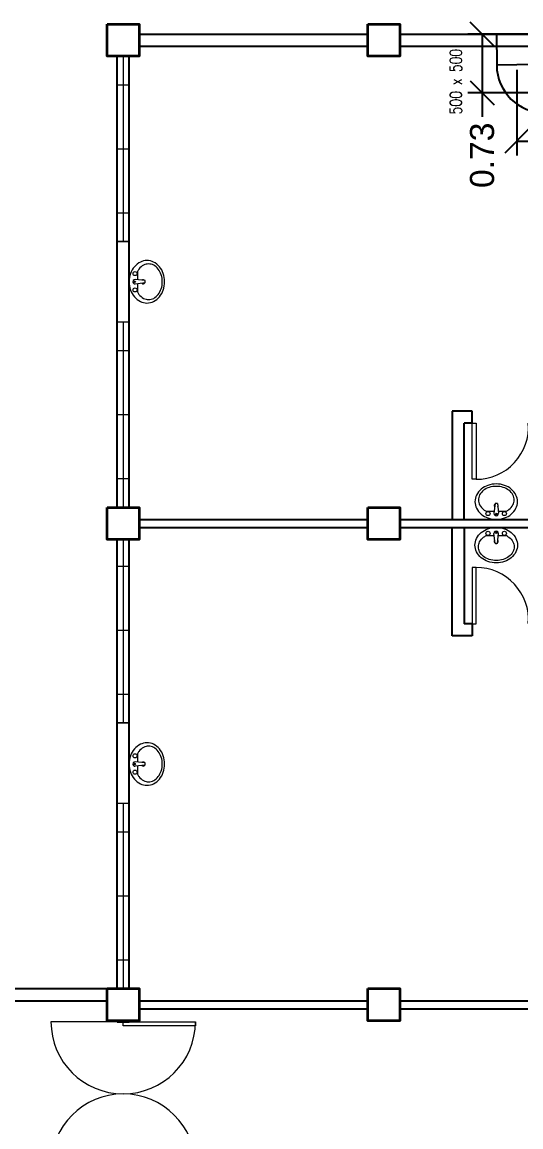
# Model space of a CAD drawing. Header units: millimetres. Extents: x 3 to 434, y 1 to 233.
# Drawn here: x 360.63 to 366.85, y 124.66 to 138.44 of the extents above; entities that cross this region are included whole.
import ezdxf

# ---------------------------------------------------------------- set-up
doc = ezdxf.new("R2010")
doc.units = ezdxf.units.MM
doc.header["$MEASUREMENT"] = 0
for name, color, linetype in [('dimen', 7, 'Continuous'), ('ducting label', 7, 'Continuous'), ('exhaust', 1, 'Continuous')]:
    doc.layers.add(name, color=color, linetype=linetype)
doc.styles.add('Arch-Dim', font='simplex.shx', dxfattribs={"width": 0.75})
doc.styles.get("Standard").update_dxf_attribs({"font": 'arial.ttf'})
doc.dimstyles.new('Copy of dimension', dxfattribs={"dimtxt": 0.3, "dimasz": 0.3, "dimexe": 0.18, "dimexo": 0.0625, "dimgap": 0.09, "dimtad": 0, "dimzin": 0, "dimdsep": 46, "dimtxsty": 'Standard', "dimblk": 'OBLIQUE', "dimcen": 0.09, "dimclrd": 256, "dimclre": 256, "dimclrt": 256, "dimadec": 0, "dimazin": 0, "dimtfac": 1, "dimtofl": 0, "dimtmove": 0, "dimatfit": 3, "dimldrblk": 'OBLIQUE', "dimfxl": 1, "dimtolj": 1, "dimtzin": 0, "dimarcsym": 0})

# ---------------------------------------------------------------- blocks, each defined once
blk = doc.blocks.new('_Oblique')
at = {"color": 0, "linetype": 'ByBlock', "lineweight": -2}
blk.add_line((-0.5, -0.5), (0.5, 0.5), dxfattribs=at)
blk = doc.blocks.new('*D107')
at = {"layer": 'Defpoints', "color": 0, "transparency": 16777216}
for p in [(367.046, 138.286), (366.368, 137.555), (367.15, 137.555)]:
    blk.add_point(p, dxfattribs=at)
at = {"layer": 'dimen', "lineweight": -2, "transparency": 16777216}
for p, q in [((366.983, 138.286), (366.188, 138.286)), ((366.368, 138.286), (366.368, 137.555)), ((367.087, 137.555), (366.188, 137.555)), ((366.368, 137.555), (366.368, 137.255))]:
    blk.add_line(p, q, dxfattribs=at)
at = {"layer": 'dimen', "lineweight": -2, "transparency": 16777216, "xscale": 0.3, "yscale": 0.3, "zscale": 0.3}
for p, rotation in [((366.368, 138.286), 90), ((366.368, 137.555), 270)]:
    blk.add_blockref('_Oblique', p, dxfattribs=dict(at, rotation=rotation))
at = {"layer": 'dimen', "transparency": 16777216, "insert": (366.368, 136.776), "char_height": 0.3, "attachment_point": 5, "rotation": 90}
blk.add_mtext('\\A1;0.73', dxfattribs=at)
blk = doc.blocks.new('*D108')
at = {"layer": 'Defpoints', "color": 0, "transparency": 16777216}
for p in [(366.799, 137.904), (369.191, 137.207), (369.191, 136.954)]:
    blk.add_point(p, dxfattribs=at)
at = {"layer": 'dimen', "lineweight": -2, "transparency": 16777216}
for p, q in [((366.799, 137.841), (366.799, 136.774)), ((369.191, 137.144), (369.191, 136.774)), ((366.799, 136.954), (367.513, 136.954)), ((369.191, 136.954), (368.478, 136.954))]:
    blk.add_line(p, q, dxfattribs=at)
at = {"layer": 'dimen', "lineweight": -2, "transparency": 16777216, "xscale": 0.3, "yscale": 0.3, "zscale": 0.3, "rotation": 180}
blk.add_blockref('_Oblique', (366.799, 136.954), dxfattribs=at)
at = {"layer": 'dimen', "lineweight": -2, "transparency": 16777216, "xscale": 0.3, "yscale": 0.3, "zscale": 0.3}
blk.add_blockref('_Oblique', (369.191, 136.954), dxfattribs=at)
at = {"layer": 'dimen', "transparency": 16777216, "insert": (367.995, 136.954), "char_height": 0.3, "attachment_point": 5}
blk.add_mtext('\\A1;2.39', dxfattribs=at)

msp = doc.modelspace()

# ---------------------------------------------------------------- linework, layer by layer
at = {"color": 8, "linetype": 'ByBlock', "lineweight": 25}
for p, q in [((362.093, 138.286), (364.943, 138.286)), ((365.343, 138.286), (368.193, 138.286)), ((362.093, 138.136), (364.943, 138.136)), ((365.343, 138.136), (368.193, 138.136)), ((361.818, 132.386), (361.818, 138.011)), ((361.968, 132.386), (361.968, 138.011)), ((365.993, 133.586), (365.993, 132.236)), ((362.093, 132.236), (364.943, 132.236)), ((365.343, 132.236), (368.193, 132.236)), ((362.093, 132.136), (364.943, 132.136)), ((365.343, 132.136), (368.193, 132.136)), ((365.993, 130.786), (365.993, 132.136)), ((361.818, 126.386), (361.818, 131.986)), ((361.968, 126.386), (361.968, 131.986)), ((362.093, 126.236), (364.943, 126.236)), ((365.343, 126.236), (368.193, 126.236)), ((362.093, 126.136), (364.943, 126.136)), ((365.343, 126.136), (368.193, 126.136)), ((361.818, 125.974), (361.818, 125.986)), ((361.968, 125.974), (361.968, 125.986)), ((361.818, 125.071), (361.818, 125.077)), ((361.968, 125.071), (361.968, 125.077))]:
    msp.add_line(p, q, dxfattribs=at)
at = {"color": 8, "linetype": 'ByBlock', "lineweight": 9}
for p, q in [((361.893, 138.011), (361.893, 135.699)), ((361.818, 136.855), (361.818, 137.655)), ((361.818, 137.655), (361.968, 137.655)), ((361.968, 137.655), (361.968, 136.055)), ((361.818, 136.855), (361.968, 136.855)), ((361.968, 136.055), (361.818, 136.055)), ((361.818, 135.699), (361.968, 135.699)), ((361.818, 134.699), (361.968, 134.699)), ((361.893, 134.699), (361.893, 132.386)), ((361.818, 133.543), (361.818, 134.343)), ((361.818, 134.343), (361.968, 134.343)), ((361.968, 134.343), (361.968, 132.743)), ((361.818, 133.543), (361.968, 133.543)), ((361.968, 132.743), (361.818, 132.743)), ((366.143, 132.236), (368.093, 132.236)), ((366.143, 132.136), (368.093, 132.136)), ((361.893, 131.986), (361.893, 129.699)), ((361.818, 130.855), (361.818, 131.655)), ((361.818, 131.655), (361.968, 131.655)), ((361.968, 131.655), (361.968, 130.055)), ((361.818, 130.855), (361.968, 130.855)), ((361.968, 130.055), (361.818, 130.055)), ((361.818, 129.699), (361.968, 129.699)), ((361.818, 128.699), (361.968, 128.699)), ((361.893, 128.699), (361.893, 126.386)), ((361.818, 127.543), (361.818, 128.343)), ((361.818, 128.343), (361.968, 128.343)), ((361.968, 128.343), (361.968, 126.743)), ((361.818, 127.543), (361.968, 127.543)), ((361.968, 126.743), (361.818, 126.743))]:
    msp.add_line(p, q, dxfattribs=at)
at = {"color": 8, "lineweight": 9}
for p, q in [((362.166, 135.213), (362.044, 135.227)), ((362.166, 135.184), (362.044, 135.171)), ((366.529, 132.434), (366.515, 132.312)), ((366.558, 132.434), (366.571, 132.312)), ((366.529, 131.939), (366.515, 132.06)), ((366.558, 131.939), (366.571, 132.06)), ((362.166, 129.201), (362.044, 129.214)), ((362.166, 129.172), (362.044, 129.159))]:
    msp.add_line(p, q, dxfattribs=at)
at = {"color": 8, "linetype": 'ByBlock', "lineweight": 25, "ltscale": 0.3}
for p, q in [((366.243, 133.586), (365.993, 133.586)), ((366.243, 133.436), (366.243, 133.586)), ((366.243, 133.436), (366.143, 133.436)), ((366.143, 132.236), (366.143, 133.436)), ((366.143, 132.136), (366.143, 130.936)), ((366.243, 130.936), (366.143, 130.936)), ((366.243, 130.936), (366.243, 130.786)), ((366.243, 130.786), (365.993, 130.786))]:
    msp.add_line(p, q, dxfattribs=at)
at = {"color": 8, "lineweight": 25}
for p, q in [((356.393, 126.386), (361.693, 126.386)), ((358.693, 126.236), (361.693, 126.236)), ((361.818, 125.986), (361.818, 125.974)), ((361.818, 125.974), (361.968, 125.974)), ((361.968, 125.986), (361.968, 125.974))]:
    msp.add_line(p, q, dxfattribs=at)
at = {"color": 8, "lineweight": 13}
for p, q in [((361.893, 125.974), (360.993, 125.974)), ((361.893, 125.974), (362.793, 125.974)), ((361.893, 125.924), (361.893, 125.974)), ((362.793, 125.924), (361.893, 125.924)), ((362.793, 125.974), (362.793, 125.924))]:
    msp.add_line(p, q, dxfattribs=at)
at = {"color": 8, "linetype": 'ByBlock', "lineweight": 35}
for points in [[(361.693, 138.411), (362.093, 138.411), (362.093, 138.011), (361.693, 138.011)], [(364.943, 138.411), (365.343, 138.411), (365.343, 138.011), (364.943, 138.011)], [(361.693, 132.386), (362.093, 132.386), (362.093, 131.986), (361.693, 131.986)], [(364.943, 132.386), (365.343, 132.386), (365.343, 131.986), (364.943, 131.986)], [(361.693, 126.386), (362.093, 126.386), (362.093, 125.986), (361.693, 125.986)], [(364.943, 126.386), (365.343, 126.386), (365.343, 125.986), (364.943, 125.986)]]:
    msp.add_lwpolyline(points, close=True, dxfattribs=at)
at = {"color": 8, "lineweight": 9}
for points in [[(361.818, 138.011), (361.968, 138.011), (361.968, 135.699), (361.818, 135.699)], [(361.818, 134.699), (361.968, 134.699), (361.968, 132.386), (361.818, 132.386)], [(361.818, 131.986), (361.968, 131.986), (361.968, 129.699), (361.818, 129.699)], [(361.818, 128.699), (361.968, 128.699), (361.968, 126.386), (361.818, 126.386)]]:
    msp.add_lwpolyline(points, close=True, dxfattribs=at)
for points in [[(362.189, 134.934, 0.11576), (362.272, 134.953, 0.104047), (362.345, 135.012, 0.090875), (362.393, 135.095, 0.083344), (362.41, 135.199, 0.083344), (362.393, 135.302, 0.090875), (362.345, 135.386, 0.104047), (362.272, 135.445, 0.11576), (362.189, 135.464, 0.11576), (362.107, 135.445, 0.104047), (362.033, 135.386, 0.090875), (361.985, 135.302, 0.083344), (361.968, 135.199, 0.083344), (361.985, 135.095, 0.090875), (362.033, 135.012, 0.104047), (362.107, 134.953, 0.11576)], [(366.808, 132.457, 0.11576), (366.789, 132.54, 0.104047), (366.73, 132.614, 0.090875), (366.647, 132.661, 0.083344), (366.543, 132.678, 0.083344), (366.44, 132.661, 0.090875), (366.356, 132.614, 0.104047), (366.297, 132.54, 0.11576), (366.278, 132.457, 0.11576), (366.297, 132.375, 0.104047), (366.356, 132.301, 0.090875), (366.44, 132.254, 0.083344), (366.543, 132.236, 0.083344), (366.647, 132.254, 0.090875), (366.73, 132.301, 0.104047), (366.789, 132.375, 0.11576)], [(366.808, 131.915, -0.11576), (366.789, 131.833, -0.104047), (366.73, 131.759, -0.090875), (366.647, 131.712, -0.083344), (366.543, 131.694, -0.083344), (366.44, 131.712, -0.090875), (366.356, 131.759, -0.104047), (366.297, 131.833, -0.11576), (366.278, 131.915, -0.11576), (366.297, 131.998, -0.104047), (366.356, 132.072, -0.090875), (366.44, 132.119, -0.083344), (366.543, 132.136, -0.083344), (366.647, 132.119, -0.090875), (366.73, 132.072, -0.104047), (366.789, 131.998, -0.11576)], [(362.189, 128.921, 0.11576), (362.272, 128.941, 0.104047), (362.345, 128.999, 0.090875), (362.393, 129.083, 0.083344), (362.41, 129.186, 0.083344), (362.393, 129.29, 0.090875), (362.345, 129.374, 0.104047), (362.272, 129.432, 0.11576), (362.189, 129.451, 0.11576), (362.107, 129.432, 0.104047), (362.033, 129.374, 0.090875), (361.985, 129.29, 0.083344), (361.968, 129.186, 0.083344), (361.985, 129.083, 0.090875), (362.033, 128.999, 0.104047), (362.107, 128.941, 0.11576)]]:
    msp.add_lwpolyline(points, format="xyb", close=True, dxfattribs=at)
for points in [[(362.21, 134.976, 0.124838), (362.273, 134.992, 0.105788), (362.33, 135.042, 0.086697), (362.367, 135.111, 0.076776), (362.38, 135.199, 0.076776), (362.367, 135.287, 0.086697), (362.33, 135.356, 0.105788), (362.273, 135.406, 0.124838), (362.21, 135.421, 0.124838), (362.148, 135.406, 0.105788), (362.09, 135.356, 0.040067), (362.07, 135.326), (362.07, 135.223, 0.040067)], [(362.07, 135.175), (362.07, 135.072, 0.040067), (362.09, 135.042, 0.105788), (362.148, 134.992, 0.124838), (362.21, 134.976, 0.124838)], [(366.766, 132.478, 0.124838), (366.75, 132.541, 0.105788), (366.7, 132.599, 0.086697), (366.631, 132.635, 0.076776), (366.543, 132.648, 0.076776), (366.456, 132.635, 0.086697), (366.386, 132.599, 0.105788), (366.336, 132.541, 0.124838), (366.321, 132.478, 0.124838), (366.336, 132.416, 0.105788), (366.386, 132.358, 0.040067), (366.416, 132.338), (366.519, 132.338, 0.040067)], [(366.567, 132.338), (366.67, 132.338, 0.040067), (366.7, 132.358, 0.105788), (366.75, 132.416, 0.124838), (366.766, 132.478, 0.124838)], [(366.766, 131.894, -0.124838), (366.75, 131.832, -0.105788), (366.7, 131.774, -0.086697), (366.631, 131.738, -0.076776), (366.543, 131.724, -0.076776), (366.456, 131.738, -0.086697), (366.386, 131.774, -0.105788), (366.336, 131.832, -0.124838), (366.321, 131.894, -0.124838), (366.336, 131.957, -0.105788), (366.386, 132.015, -0.040067), (366.416, 132.034), (366.519, 132.034, -0.040067)], [(366.567, 132.034), (366.67, 132.034, -0.040067), (366.7, 132.015, -0.105788), (366.75, 131.957, -0.124838), (366.766, 131.894, -0.124838)], [(362.21, 128.964, 0.124838), (362.273, 128.98, 0.105788), (362.33, 129.029, 0.086697), (362.367, 129.099, 0.076776), (362.38, 129.186, 0.076776), (362.367, 129.274, 0.086697), (362.33, 129.344, 0.105788), (362.273, 129.393, 0.124838), (362.21, 129.409, 0.124838), (362.148, 129.393, 0.105788), (362.09, 129.344, 0.040067), (362.07, 129.313), (362.07, 129.211, 0.040067)], [(362.07, 129.162), (362.07, 129.06, 0.040067), (362.09, 129.029, 0.105788), (362.148, 128.98, 0.124838), (362.21, 128.964, 0.124838)]]:
    msp.add_lwpolyline(points, format="xyb", dxfattribs=at)
at = {"color": 8, "lineweight": 13, "ltscale": 0.03}
for points in [[(366.243, 133.436), (366.293, 133.436), (366.293, 132.736), (366.243, 132.736)], [(366.243, 130.936), (366.293, 130.936), (366.293, 131.636), (366.243, 131.636)]]:
    msp.add_lwpolyline(points, close=True, dxfattribs=at)
at = {"color": 8, "lineweight": 9}
for centre, radius in [((362.041, 135.301), 0.0255), ((362.035, 135.199), 0.0095), ((362.041, 135.097), 0.0255), ((366.441, 132.309), 0.0255), ((366.543, 132.303), 0.0095), ((366.645, 132.309), 0.0255), ((366.441, 132.063), 0.0255), ((366.543, 132.07), 0.0095), ((366.645, 132.063), 0.0255), ((362.041, 129.288), 0.0255), ((362.041, 129.085), 0.0255), ((362.035, 129.186), 0.0095)]:
    msp.add_circle(centre, radius, dxfattribs=at)
for centre, radius, start, end in [((362.041, 135.199), 0.028, 83.7545, 276.2455), ((362.143, 135.199), 0.025, 36.3068, 131.2022), ((362.143, 135.199), 0.025, 228.7978, 323.6932), ((362.072, 135.199), 0.0948, 351.2026, 8.7974), ((362.143, 135.199), 0.025, 341.3793, 18.6207), ((366.543, 132.411), 0.025, 126.3068, 221.2022), ((366.543, 132.341), 0.0948, 81.2026, 98.7974), ((366.543, 132.411), 0.025, 71.3793, 108.6207), ((366.543, 132.411), 0.025, 318.7978, 53.6932), ((366.543, 132.309), 0.028, 173.7545, 6.2455), ((366.543, 132.063), 0.028, 353.7545, 186.2455), ((366.543, 131.961), 0.025, 138.7978, 233.6932), ((366.543, 131.961), 0.025, 306.3068, 41.2022), ((366.543, 132.032), 0.0948, 261.2026, 278.7974), ((366.543, 131.961), 0.025, 251.3793, 288.6207), ((362.041, 129.186), 0.028, 83.7545, 276.2455), ((362.143, 129.186), 0.025, 36.3068, 131.2022), ((362.143, 129.186), 0.025, 228.7978, 323.6932), ((362.072, 129.186), 0.0948, 351.2026, 8.7974), ((362.143, 129.186), 0.025, 341.3793, 18.6207)]:
    msp.add_arc(centre, radius, start, end, dxfattribs=at)
at = {"color": 8, "lineweight": 13, "ltscale": 0.03}
for centre, start, end in [((366.293, 133.388), 270, 4.2422), ((366.293, 130.985), 355.7578, 90)]:
    msp.add_arc(centre, 0.652, start, end, dxfattribs=at)
at = {"color": 8, "lineweight": 13}
for centre, start, end in [((361.893, 125.974), 180, 0), ((361.893, 124.174), 0, 180)]:
    msp.add_arc(centre, 0.9, start, end, dxfattribs=at)
at = {"layer": 'exhaust'}
for p, q in [((366.545, 138.288), (366.549, 137.898)), ((367.049, 137.906), (366.549, 137.901))]:
    msp.add_line(p, q, dxfattribs=at)
msp.add_arc((367.149, 137.904), 0.6, 180.5474, 270.1084, dxfattribs=at)

# ---------------------------------------------------------------- texts
at = {"layer": 'ducting label', "color": 240, "linetype": 'Continuous', "lineweight": 25, "true_color": 0xed1f24, "insert": (365.965, 137.287), "char_height": 0.15, "attachment_point": 1, "rotation": 90, "style": 'Arch-Dim'}
msp.add_mtext_dynamic_manual_height_columns('\\A1;500 x 500', width=1.19515, gutter_width=1.011, heights=[0], dxfattribs=at)

# ---------------------------------------------------------------- dimensions: what is measured, and where the dimension line sits
at = {"layer": 'dimen'}
dim = msp.add_linear_dim(base=(366.368, 137.555), p1=(367.046, 138.286), p2=(367.15, 137.555), angle=90, dimstyle='Copy of dimension', dxfattribs=at)
dim.commit()
dim.dimension.update_dxf_attribs({"geometry": '*D107', "text_midpoint": (366.368, 136.776)})
dim = msp.add_linear_dim(base=(369.191, 136.954), p1=(366.799, 137.904), p2=(369.191, 137.207), dimstyle='Copy of dimension', dxfattribs=at)
dim.commit()
dim.dimension.update_dxf_attribs({"geometry": '*D108', "text_midpoint": (367.995, 136.954)})

doc.saveas('drawing.dxf')
